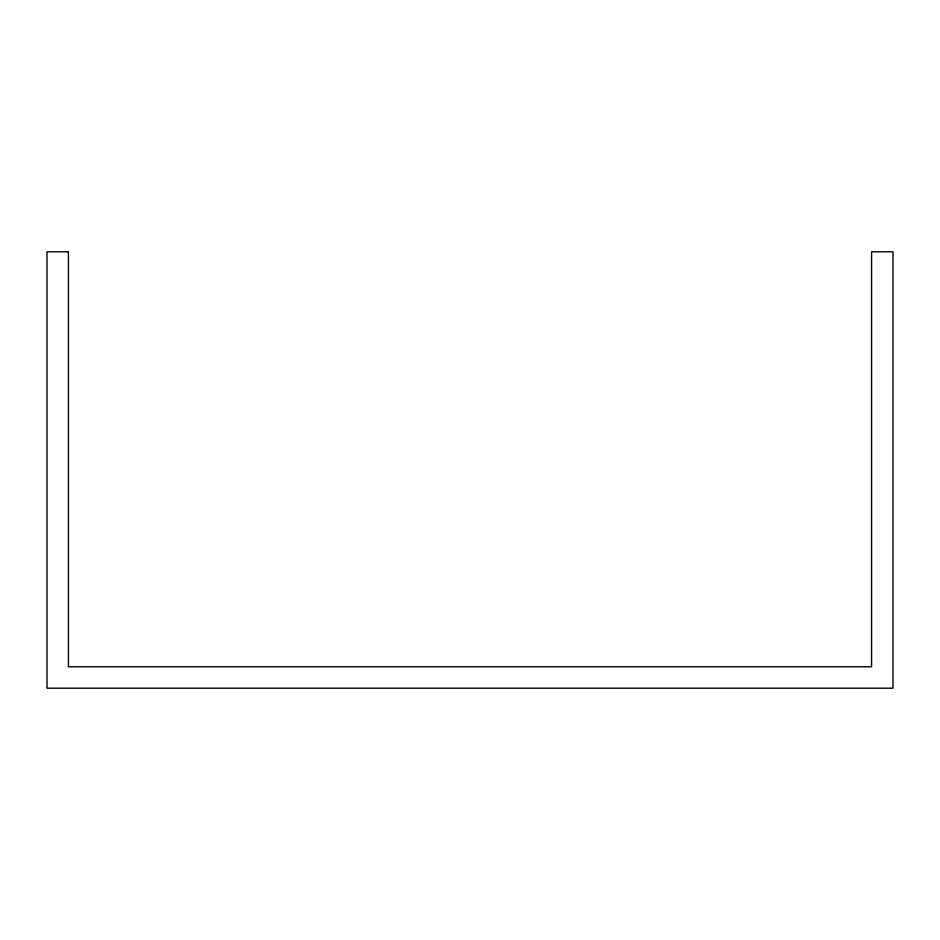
<?xml version="1.0" encoding="UTF-8"?>
<svg xmlns="http://www.w3.org/2000/svg" width="940" height="940" viewBox="0 0 940 940"><rect width="100%" height="100%" fill="white"/><g stroke="black" fill="none" stroke-linecap="round" stroke-linejoin="round"><path stroke-width="1.41" d="M68.42 251.803L47 251.803L47 688.198L893 688.198L893 251.803L871.58 251.803L871.58 666.777L68.42 666.777L68.42 251.803"/></g></svg>
